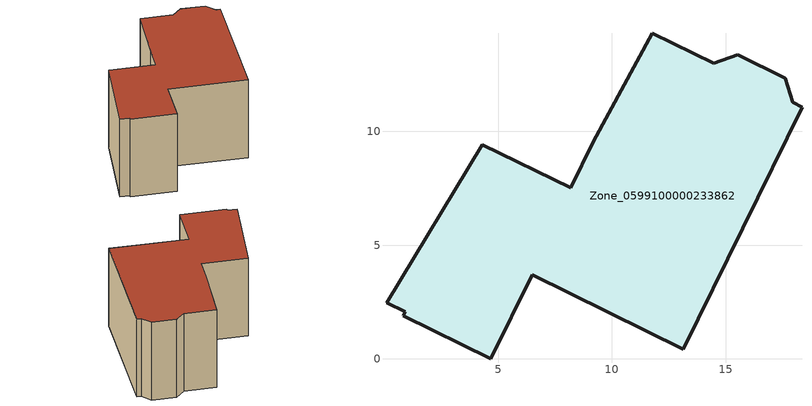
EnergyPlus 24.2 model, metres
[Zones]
Zone_0599100000233862
 floor ground (C_G): 8.19,7.52 9.18,9.54 11.78,14.32 14.48,12.99 15.54,13.37 17.63,12.33 17.95,11.27 18.36,11.07 13.14,0.42 6.51,3.69 4.68,0 0.84,1.9 0.92,2.06 0.09,2.46 4.31,9.43 z0
 wall outside (C_F): 13.14,0.42 18.36,11.07 17.95,11.27 17.63,12.33 15.54,13.37 14.48,12.99 11.78,14.32 9.18,9.54 8.19,7.52 4.31,9.43 0.09,2.46 0.92,2.06 0.84,1.9 4.68,0 6.51,3.69 13.14,0.42 z0:8.32
 roof outside (C_R): 15.54,13.37 14.48,12.99 11.78,14.32 9.18,9.54 8.19,7.52 4.31,9.43 0.09,2.46 0.92,2.06 0.84,1.9 4.68,0 6.51,3.69 13.14,0.42 18.36,11.07 17.95,11.27 17.63,12.33 z8.32
[BUILDING]
Pand.0599100000233862: North Axis=0; Terrain=City; Loads Convergence Tolerance Value=0.04; Temperature Convergence Tolerance Value=0.4; Solar Distribution=FullExterior; Maximum Number of Warmup Days=25; Minimum Number of Warmup Days=1
[Site:Location]
Rotterdam.The.Hague.AP_ZH_NLD Design_Conditions: Latitude=51.96; Longitude=4.45; Time Zone=1; Elevation=-4.5
[SITE:GROUNDTEMPERATURE:BUILDINGSURFACE]
18, 18, 18, 18, 18, 18, 18, 18, 18, 18, 18, 18
[MATERIAL] Thermal Absorptance=0.9; Solar Absorptance=0.7; Visible Absorptance=0.7
Name | Roughness | Thickness | Conductivity | Density | Specific Heat
G.D.1965 | MediumSmooth | 0.15 | 1 | 540 | 1210
F.D.1965 | Rough | 0.3 | 0.857143 | 1920 | 840
R.D.1965 | MediumRough | 0.2 | 0.08 | 1500 | 1000
[CONSTRUCTION]
C_G: G.D.1965
C_F: F.D.1965
C_R: R.D.1965
[ZONE]
Zone_0599100000233862: Type=1; Multiplier=1; Ceiling Height=Autocalculate; Volume=Autocalculate; Floor Area=autocalculate; Part of Total Floor Area=Yes
[ZONEINFILTRATION:DESIGNFLOWRATE]
Infil_Zone_0599100000233862: Zone or ZoneList or Space or SpaceList=Zone_0599100000233862; Schedule=AlwaysOn; Design Flow Rate Calculation Method=Flow/Area; Flow Rate per Floor Area=0.0042; Constant Term Coefficient=1; Temperature Term Coefficient=0; Velocity Term Coefficient=0; Velocity Squared Term Coefficient=0
[HVACTEMPLATE:ZONE:IDEALLOADSAIRSYSTEM]
Zone_0599100000233862: Maximum Heating Supply Air Temperature=50; Minimum Cooling Supply Air Temperature=13; Maximum Heating Supply Air Humidity Ratio=0.0156; Minimum Cooling Supply Air Humidity Ratio=0.0077; Heating Limit=NoLimit; Cooling Limit=NoLimit; Dehumidification Control Type=ConstantSensibleHeatRatio; Cooling Sensible Heat Ratio=0.7; Dehumidification Setpoint=60; Humidification Control Type=None; Humidification Setpoint=30; Outdoor Air Method=None; Outdoor Air Flow Rate per Person=0.00944; Outdoor Air Flow Rate per Zone Floor Area=0; Outdoor Air Flow Rate per Zone=0; Demand Controlled Ventilation Type=None; Outdoor Air Economizer Type=NoEconomizer; Heat Recovery Type=None; Sensible Heat Recovery Effectiveness=0.7; Latent Heat Recovery Effectiveness=0.65
[ZONECONTROL:THERMOSTAT]
ThermostatControl_Zone_0599100000233862: Zone or ZoneList=Zone_0599100000233862; Control Type Schedule=DualSetpointControlType; Control 1=Thermostat_Zone_0599100000233862; Temperature Difference Between Cutout And Setpoint=0
[THERMOSTATSETPOINT:DUALSETPOINT]
Thermostat_Zone_0599100000233862: Heating Setpoint Temperature Schedule=HeatingSetpoint_Zone_0599100000233862; Cooling Setpoint Temperature Schedule=CoolingSetpoint_Zone_0599100000233862
[SCHEDULE:COMPACT]
HeatingSetpoint_Zone_0599100000233862: Through: 12/31, For: AllDays, Until: 24:00, 21
CoolingSetpoint_Zone_0599100000233862: Through: 12/31, For: AllDays, Until: 24:00, 24
DualSetpointControlType: Through: 12/31, For: AllDays, Until: 24:00, 4
AlwaysOn: Through: 12/31, For: AllDays, Until: 24:00, 1
